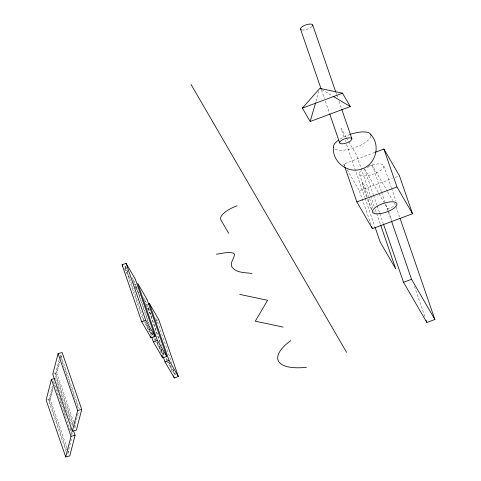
<?xml version="1.0" encoding="UTF-8"?>
<svg xmlns="http://www.w3.org/2000/svg" width="481" height="481" viewBox="0 0 481 481"><rect width="100%" height="100%" fill="white"/><g stroke="black" fill="none" stroke-linecap="round" stroke-linejoin="round"><path stroke-width="0.36" stroke-dasharray="2.4 1.8" d="M66.174 451.659L48.623 400.679L52.411 385.954M72.811 425.835L55.261 374.861L59.229 359.427M66.498 450.036L49.435 400.475L52.862 387.151M73.136 424.212L56.073 374.651L59.5 361.327M60.582 357.118L60.943 355.718L60.131 355.922L78.415 409.024M67.112 448.19L50.186 399.026L53.114 387.632M54.028 384.066L54.395 382.642M73.755 422.372L56.824 373.208L59.758 361.808M60.672 358.249L61.586 354.683M67.719 453.577L71.867 437.445M74.357 427.753L78.505 411.622M316.041 101.347L318.975 91.264M344.751 166.781L343.783 163.973L374.759 152.441M367.015 167.508L372.366 165.518L387.421 191.45M125.529 266.498L143.807 319.6L143.007 319.895L124.723 266.799L125.529 266.498L127.387 269.703M347.12 169.715L359.343 190.771L392.43 178.451M395.244 177.399L399.47 175.83M132.75 280.411L134.085 279.912M133.279 281.535L134.085 281.235L148.707 323.719M134.415 284.68L135.75 284.181M149.314 324.416L136.394 286.892L137.193 286.598M379.016 193.789L387.674 208.7L395.033 205.958M144.42 300.505L147.096 299.513M159.89 342.4L145.749 301.334L144.949 301.635L145.923 304.467M146.08 304.774L147.42 304.275M156.084 320.605L158.76 319.606M143.38 320.538L151.563 334.638L152.369 334.337L151.882 332.918M155.05 340.632L163.233 354.731L164.033 354.431L155.477 339.694L154.678 339.995L153.457 336.453M166.715 360.732L174.904 374.825L175.703 374.531L167.147 359.794L166.342 360.089L165.614 357.966M53.439 374.062L56.824 373.208M55.261 374.861L56.073 374.651M54.305 381.541L53.493 381.746L71.771 434.842M47.475 399.717L50.186 399.026M48.623 400.679L49.435 400.475M321.717 89.52L331.878 95.581M387.794 192.093L392.688 200.523M394.198 203.114L395.701 205.712L399.837 217.725M346.188 137.241L340.999 128.313L344.168 137.5M346.56 137.879L348.412 141.071M348.779 141.709L356.559 155.104L370.43 195.388M364.339 168.506L378.643 193.14M343.783 163.973L345.268 166.528M131.854 277.393L134.085 281.235M143.518 297.486L145.749 301.334M155.561 318.23L157.419 321.428L171.801 363.203M124.723 266.799L128.818 273.845M136.394 286.892L137.139 288.179M149.549 309.554L148.064 306.992L161.466 345.929M124.314 268.687L130.291 278.98M135.239 287.5L140.091 295.857M147.282 308.237L152.134 316.6M144.925 321.518L152.369 334.337M383.862 165.963L391.336 187.626M359.499 174.206L367.394 197.126M391.582 188.33L396.043 201.323M387.674 208.7L388.161 210.113M388.407 210.816L391.57 220.003M414.442 286.435L425.396 318.242M372.366 165.518L381.367 191.666M381.613 192.37L391.342 220.641M364.58 169.21L373.34 194.655M373.587 195.358L376.99 205.255M377.236 205.964L383.321 223.629M336.075 92.851L336.562 94.264M336.802 94.973L337.776 97.799M338.991 101.329L341.672 109.103M370.671 196.098L374.326 206.698M375.294 209.524L380.405 224.368M368.115 199.23L371.651 209.506M345.136 140.326L345.623 141.739M346.597 144.565L364.851 197.571M365.091 198.28L374.825 226.545M359.343 190.771L371.194 225.186M321.44 89.887L324.362 98.364M325.336 101.196L329.473 113.209M156.62 321.729L157.107 323.148M172.95 369.161L174.904 374.825M168.777 361.838L172.402 372.372M166.414 357.666L167.147 359.794M163.306 352.308L164.033 354.431M146.17 305.17L146.897 307.299M161.285 349.068L163.233 354.731M159.68 346.464L163.071 356.295M157.347 342.442L160.979 352.982M154.75 337.572L155.477 339.694M152.483 333.622L153.211 335.744M133.526 282.245L135.474 287.909M149.369 328.264L151.563 334.638M147.775 325.661L151.401 336.201M145.923 323.052L149.068 332.179M60.943 355.718L79.227 408.814M74.723 425.18L75.691 427.988M55.495 378.367L71.94 426.13M55.766 385.786L57.714 391.45M58.688 394.282L66.733 417.646M70.148 427.561L72.589 434.638M68.08 451.004L69.048 453.811M312.019 26.581A6.439 2.285 -19 0 1 302.212 30.032M370.857 136.243A19.661 6.981 -19 0 1 353.788 147.92A19.661 6.981 -19 0 1 334.121 148.352M340.265 138.979A19.661 6.981 -19 0 1 349.964 134.476M368.44 166.21A12.873 4.569 -19 0 1 383.886 166.378A12.873 4.569 -19 0 1 367.905 175.577A12.873 4.569 -19 0 1 361.465 170.226M371.579 209.614A17.166 1.118 69.6 0 1 367.4 199.2M366.63 197.114A17.166 1.118 69.6 0 1 362.379 182.515A17.166 1.118 69.6 0 1 368.735 196.392M369.534 198.527A17.166 1.118 69.6 0 1 372.799 207.93M373.833 211.387A17.166 1.118 69.6 0 1 374.08 212.325M374.374 214.676A17.166 1.118 69.6 0 1 374.248 214.658"/><path stroke-width="0.72" d="M333.525 147.144C331.776 162.115 348.575 174.471 362.355 168.741C375.986 164.141 380.886 144.841 370.725 134.494M54.822 378.541L51.431 379.401L46.122 400.06L65.711 456.95L69.775 455.916L75.084 435.263L73.635 431.048M58.075 353.577L52.76 374.236L72.348 431.126L76.413 430.098L81.728 409.439L62.139 352.549L58.075 353.577L77.663 410.467L72.348 431.126M65.711 456.95L71.02 436.291L51.431 379.401M310.167 121.513L302.393 108.117L319.817 88.384L342.52 93.176L350.294 106.572L310.167 121.513L315.62 102.79M302.393 108.117L342.52 93.176M375.463 152.176L383.91 149.032L399.47 175.83L412.53 213.756L372.402 228.697L356.842 201.9L344.991 167.484M122.078 264.833L126.088 263.335L135.426 279.413L155.014 336.303L151.004 337.8L141.667 321.723L122.078 264.833L122.823 266.113M356.842 201.9L396.969 186.959L412.53 213.756M148.088 304.028L149.429 303.529L158.76 319.606L178.349 376.497L174.338 377.994L165.001 361.916L163.312 356.998M141.667 321.723L145.677 320.226L155.014 336.303M153.337 341.817L157.347 340.326L166.685 356.403L162.668 357.894L153.337 341.817L151.641 336.904M165.001 361.916L169.017 360.419L178.349 376.497M403.517 282.287L411.544 279.299L434.878 319.492L426.851 322.48L403.517 282.287L383.561 224.338M77.663 410.467L81.728 409.439M71.02 436.291L75.084 435.263M216.396 254.196C222.084 253.607 228.174 251.341 233.796 253.295L234.512 254.395C234.277 258.453 230.525 261.73 231.385 265.987C235.053 273.238 245.178 272.33 252.02 273.521M239.736 294.39L267.58 300.312L255.291 321.182L283.135 327.11M333.153 96.338L350.294 106.572M191.023 84.409L346.597 352.363M228.685 233.327L220.905 219.931A21.453 7.618 -19 0 1 237.079 205.76M383.91 149.032L396.969 186.959M400.078 218.428L434.878 319.492M426.124 320.358L426.851 322.48M391.588 221.35L411.544 279.299M312.71 25.006L335.828 92.142M341.672 109.103L351.894 138.787A6.439 2.285 -19 0 1 343.278 143.771A6.439 2.285 -19 0 1 342.201 139.959A6.439 2.285 -19 0 1 351.894 138.787M380.651 225.072L395.737 268.891L380.182 242.093L375.072 227.254M371.675 226.587L372.402 228.697M300.511 29.107L321.2 89.177M329.713 113.913L339.694 142.893M149.429 303.529L169.017 360.419M173.611 375.883L174.338 377.994M166.685 356.403L147.096 299.513L137.758 283.435L157.347 340.326M161.7 355.086L162.668 357.894M126.088 263.335L145.677 320.226M150.517 336.393L151.004 337.8M306.475 367.304A53.638 19.048 -19 0 1 290.915 340.506M301.443 29.882A6.439 2.285 -19 0 1 305.748 24.94A6.439 2.285 -19 0 1 312.494 25.986M349.964 134.476A19.661 6.981 -19 0 1 370.917 135.185M333.61 147.475A19.661 6.981 -19 0 1 338.335 140.272M379.87 213.672A12.873 4.569 -19 0 0 396.861 203.643A12.873 4.569 -19 0 0 377.326 206.169A12.873 4.569 -19 0 0 379.87 213.672"/></g></svg>
